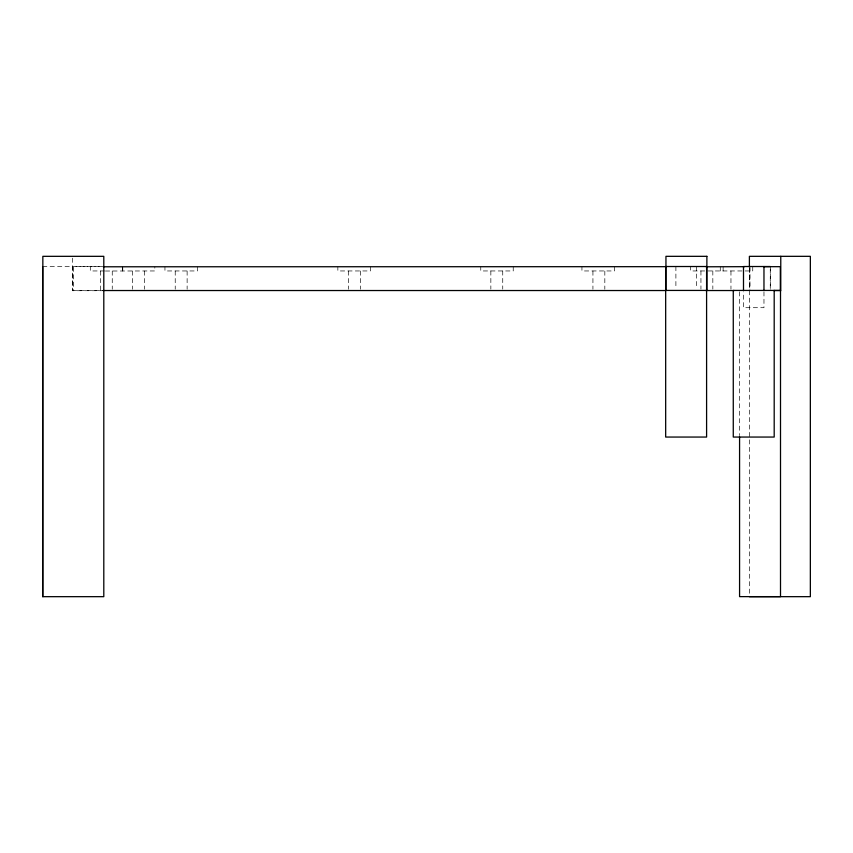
<?xml version="1.0" encoding="UTF-8"?>
<svg xmlns="http://www.w3.org/2000/svg" width="853" height="853" viewBox="0 0 853 853"><rect width="100%" height="100%" fill="white"/><g stroke="black" fill="none" stroke-linecap="round" stroke-linejoin="round"><path stroke-width="0.64" stroke-dasharray="4.26 3.2" d="M42.65 266.552L102.317 266.552M102.616 266.68L73.326 266.68L73.326 290.532L102.616 290.532M104.588 270.955L90.301 270.955L90.301 266.786M105.409 271.019L154.83 270.955L154.83 266.786M103.799 290.724L72.42 290.724L72.42 257.649M770.376 266.68L770.376 289.21M770.27 269.175L770.27 290.436M763.968 291.758L763.968 307.698L743.496 307.698L743.496 291.758M752.741 266.786L752.741 270.955L690.653 270.955L690.653 266.786M749.915 266.68L749.915 289.21M749.808 267.853L749.808 290.436M749.392 268.237L749.392 595.341M739.572 291.769L739.572 435.542M730.957 271.019L730.957 289.231M723.12 266.786L723.12 270.955M720.273 266.786L720.273 270.955M712.831 270.913L712.841 289.135M700.942 270.913L700.942 289.135M696.368 266.52L696.368 288.506M675.896 266.52L675.896 288.506M614.405 266.786L614.405 270.955L581.938 270.955L581.938 266.786M604.83 271.041L604.82 289.252M592.931 271.041L592.931 289.252M513.229 266.786L513.229 270.955L480.761 270.955L480.761 266.786M502.737 270.913L502.737 289.135M490.848 270.913L490.848 289.135M370.319 266.786L370.319 270.955L337.852 270.955L337.852 266.786M360.456 271.019L360.456 289.231M348.568 271.019L348.568 289.231M197.416 266.786L197.416 270.955L164.949 270.955L164.949 266.786M187.127 271.019L187.127 289.231M175.228 271.019L175.228 289.231M144.541 271.019L144.541 289.231M132.652 271.019L132.652 289.231M122.768 266.786L122.768 270.955M122.363 266.786L122.363 270.955M112.255 271.019L112.255 289.231M100.366 271.019L100.366 290.532M72.74 266.552L72.74 290.724"/><path stroke-width="1.28" d="M770.27 266.52L743.496 266.52L743.496 290.425M103.288 266.786L665.83 266.68M706.231 266.786L744.392 266.68M763.989 266.68L780.335 266.68L780.335 290.532L773.682 290.532M103.661 290.532L665.83 290.532M705.772 290.532L734.241 290.532M749.392 596.673L810.35 596.673L810.35 256.327L749.392 256.327L749.392 266.957M780.772 256.327L780.772 290.724M774.193 290.436L774.193 437.056L733.271 437.056L733.271 290.436L780.506 290.436L780.506 596.631L739.572 596.631L739.572 436.875M763.968 266.52L763.968 290.425M42.842 596.673L42.842 256.327L103.799 256.327L103.799 596.673L42.65 596.673L42.65 266.552M706.881 256.327L665.948 256.327L665.948 290.436L706.881 290.436L706.881 256.327M706.593 266.52L665.671 266.52L665.671 437.056L706.593 437.056L706.593 266.52"/></g></svg>
